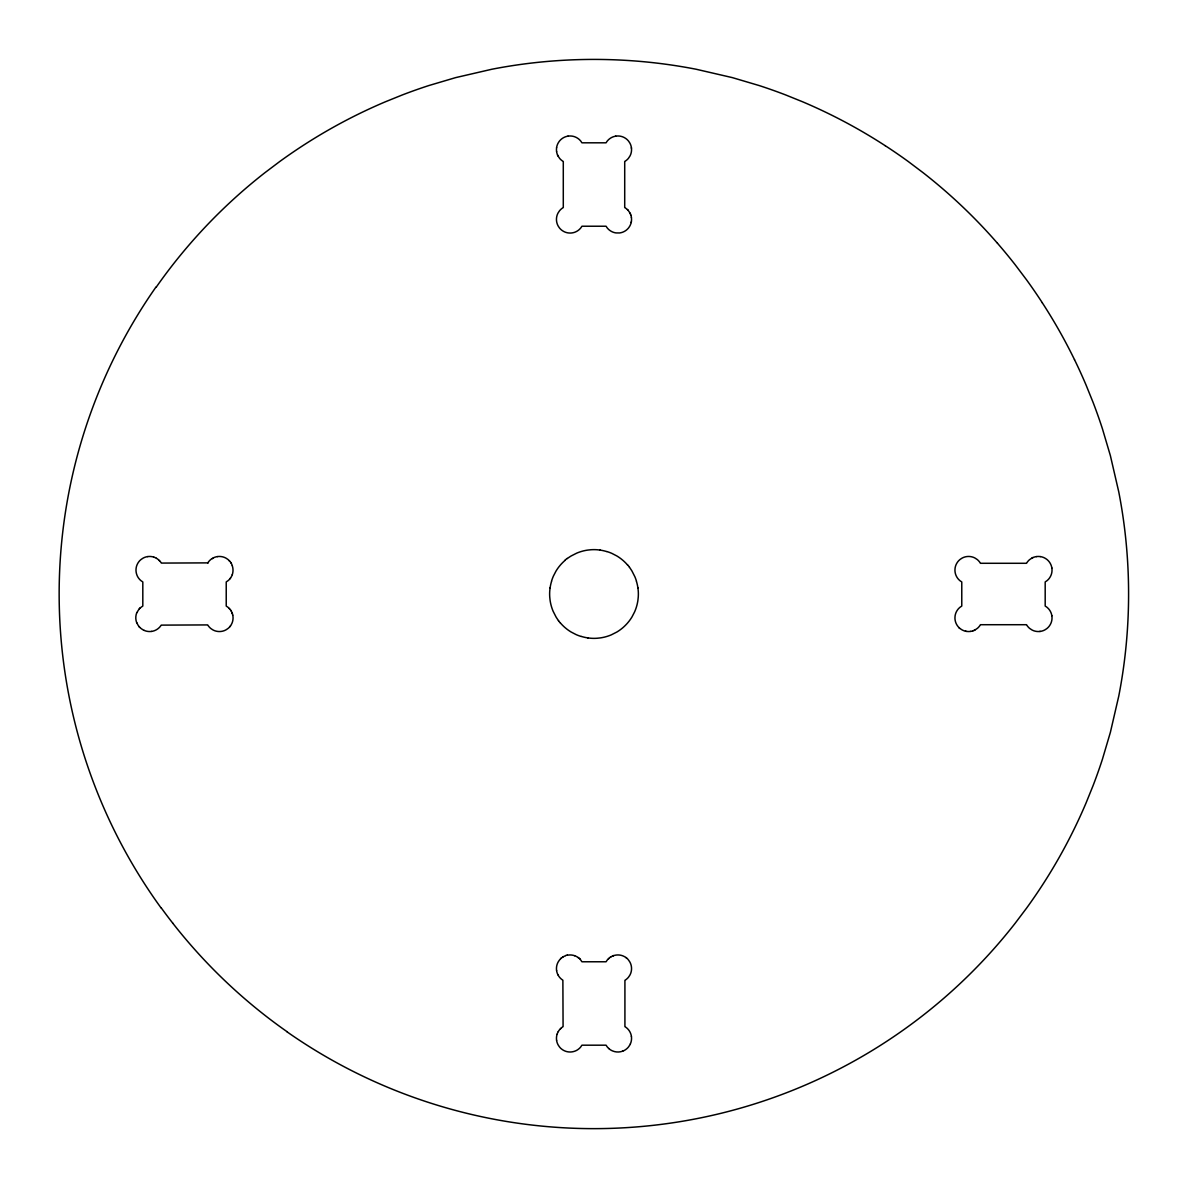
<?xml version="1.0" encoding="UTF-8"?>
<svg xmlns="http://www.w3.org/2000/svg" width="1188" height="1188" viewBox="0 0 1188 1188"><rect width="100%" height="100%" fill="white"/><g stroke="black" fill="none" stroke-linecap="round" stroke-linejoin="round"><path stroke-width="1.5" d="M556.593 147.743L556.563 147.98A16.157 16.157 0 0 0 556.489 148.931L556.474 149.153A15.667 15.667 0 0 0 556.489 150.356L556.504 150.594A16.558 16.558 0 0 0 556.593 151.544M631.407 221.295L631.437 221.072A16.157 16.157 0 0 0 631.511 220.122L631.526 219.884A15.667 15.667 0 0 0 631.511 218.681L631.496 218.444A16.558 16.558 0 0 0 631.407 217.508M550.074 587.822L549.747 590.911A43.808 43.808 0 0 0 549.747 597.089L550.074 600.178A43.867 43.867 0 0 0 551.574 606.964A40.659 40.659 0 0 0 552.316 609.177A43.748 43.748 0 0 0 553.163 611.33L555.969 616.854A45.783 45.783 0 0 0 558.108 620.077L558.568 620.7M558.301 1031.54L559.503 1029.773A14.538 14.538 0 0 1 560.127 1029.046A15.414 15.414 0 0 1 560.469 1028.704M207.826 562.874L161.33 563.082A14.568 14.568 0 0 0 160.811 562.28A13.35 13.35 0 0 0 160.098 561.345L159.935 561.167M208.227 562.28L208.36 562.087A13.365 13.365 0 0 1 209.103 561.152L209.251 560.974A13.543 13.543 0 0 1 209.92 560.291A15.711 15.711 0 0 1 210.261 559.964A16.558 16.558 0 0 1 210.811 559.503L211.182 559.206A14.211 14.211 0 0 1 211.761 558.791L212.37 558.419M230.442 578.14L230.576 577.947A13.157 13.157 0 0 0 230.977 577.353L231.096 577.145A13.959 13.959 0 0 0 231.764 575.883A16.053 16.053 0 0 0 231.972 575.452A13.469 13.469 0 0 0 232.15 575.007A14.39 14.39 0 0 0 232.313 574.561M230.442 625.913L230.576 625.72A13.157 13.157 0 0 0 230.977 625.126L231.096 624.918A13.959 13.959 0 0 0 231.764 623.655A16.053 16.053 0 0 0 231.972 623.225A13.469 13.469 0 0 0 232.15 622.779A14.39 14.39 0 0 0 232.313 622.334A13.796 13.796 0 0 0 232.759 620.73A13.736 13.736 0 0 0 232.744 615.057M139.501 608.746L139.338 608.939A12.741 12.741 0 0 0 138.461 610.053A13.157 13.157 0 0 0 138.06 610.647L137.942 610.855A13.959 13.959 0 0 0 137.273 612.117A16.053 16.053 0 0 0 137.08 612.548M229.7 579.061L229.551 579.254A13.543 13.543 0 0 1 228.883 579.937A14.108 14.108 0 0 1 228.363 580.412A16.617 16.617 0 0 1 227.992 580.724L226.225 581.927L226.225 606.073L227.992 607.276A14.702 14.702 0 0 1 228.705 607.9A14.048 14.048 0 0 1 229.225 608.404M229.7 626.833L229.551 627.026A13.543 13.543 0 0 1 228.883 627.71A14.108 14.108 0 0 1 228.363 628.185A16.617 16.617 0 0 1 227.992 628.497L226.225 629.699A11.405 11.405 0 0 1 225.601 630.041A11.613 11.613 0 0 1 224.948 630.353A11.687 11.687 0 0 1 224.294 630.635A11.88 11.88 0 0 1 223.611 630.873A12.073 12.073 0 0 1 222.468 631.184A12.266 12.266 0 0 1 221.532 631.363L221.057 631.437A12.4 12.4 0 0 1 220.359 631.496L220.122 631.511A15.578 15.578 0 0 1 218.919 631.526L218.444 631.496A12.444 12.444 0 0 1 217.731 631.437L217.27 631.363A12.311 12.311 0 0 1 216.335 631.184A12.147 12.147 0 0 1 215.177 630.873A11.969 11.969 0 0 1 214.508 630.635A11.791 11.791 0 0 1 213.855 630.353A11.598 11.598 0 0 1 213.201 630.041A11.538 11.538 0 0 1 212.578 629.699L210.811 628.497A16.558 16.558 0 0 1 210.261 628.036A15.711 15.711 0 0 1 209.756 627.531A13.603 13.603 0 0 1 209.103 626.848L208.94 626.655A13.35 13.35 0 0 1 208.212 625.72A14.568 14.568 0 0 1 207.692 624.918L161.212 625.126A13.766 13.766 0 0 1 160.826 625.72L160.677 625.913A13.365 13.365 0 0 1 159.935 626.848L159.786 627.026A13.543 13.543 0 0 1 159.118 627.71A14.018 14.018 0 0 1 158.598 628.185A16.201 16.201 0 0 1 158.227 628.497L157.856 628.794A14.211 14.211 0 0 1 157.276 629.209L156.668 629.581A13.796 13.796 0 0 1 155.836 630.056A11.598 11.598 0 0 1 155.183 630.353A14.642 14.642 0 0 1 154.529 630.635A11.969 11.969 0 0 1 153.861 630.873A12.147 12.147 0 0 1 152.703 631.184A14.969 14.969 0 0 1 151.767 631.377L151.544 631.407M561.167 958.3L561.345 958.137A13.35 13.35 0 0 1 562.28 957.424M608.939 958.3L609.117 958.137A13.35 13.35 0 0 1 610.053 957.424M561.167 1028.065L561.345 1027.902A13.35 13.35 0 0 1 562.28 1027.175A14.598 14.598 0 0 1 563.082 1026.655L562.874 980.174A13.766 13.766 0 0 1 562.28 979.773L562.087 979.64A13.365 13.365 0 0 1 561.152 978.897L560.974 978.749A13.543 13.543 0 0 1 560.291 978.08A15.711 15.711 0 0 1 559.964 977.739A16.558 16.558 0 0 1 559.503 977.189L559.206 976.818A14.211 14.211 0 0 1 558.791 976.239L558.419 975.63A13.766 13.766 0 0 1 557.959 974.813M567.3 558.568L567.923 558.108A45.783 45.783 0 0 1 571.146 555.969L576.67 553.163A43.748 43.748 0 0 1 578.823 552.316A40.659 40.659 0 0 1 581.036 551.574A43.867 43.867 0 0 1 587.822 550.074L590.911 549.747A43.808 43.808 0 0 1 597.089 549.747L600.178 550.074M1031.748 558.182L1029.595 559.652A14.419 14.419 0 0 0 1029.224 559.964A13.781 13.781 0 0 0 1028.719 560.454A14.702 14.702 0 0 0 1028.214 560.974L1028.065 561.167A11.628 11.628 0 0 0 1027.457 561.894L1027.323 562.087A16.558 16.558 0 0 0 1027.041 562.488A12.964 12.964 0 0 0 1026.536 563.29L980.427 563.29A12.964 12.964 0 0 0 980.041 562.681A16.558 16.558 0 0 0 979.64 562.087L979.506 561.894A16.959 16.959 0 0 0 978.749 560.988L978.585 560.81A14.687 14.687 0 0 0 978.244 560.454A13.514 13.514 0 0 0 977.724 559.964A22.32 22.32 0 0 0 977.189 559.503L975.006 558.063A14.405 14.405 0 0 0 974.145 557.647A14.612 14.612 0 0 0 973.492 557.365A14.731 14.731 0 0 0 972.824 557.127A13.276 13.276 0 0 0 972.363 556.994A16.216 16.216 0 0 0 971.665 556.816A11.969 11.969 0 0 0 970.73 556.637L970.269 556.563A12.281 12.281 0 0 0 969.557 556.504L969.081 556.474A15.399 15.399 0 0 0 967.878 556.489L967.641 556.504A12.563 12.563 0 0 0 966.928 556.563L966.468 556.637A12.311 12.311 0 0 0 965.532 556.816A12.444 12.444 0 0 0 964.611 557.068L964.151 557.202A14.018 14.018 0 0 0 963.052 557.647L962.399 557.959A11.167 11.167 0 0 0 961.775 558.301L960.201 559.355A14.642 14.642 0 0 0 959.83 559.652A14.702 14.702 0 0 0 958.954 560.469A17.642 17.642 0 0 0 958.612 560.81A14.345 14.345 0 0 0 958.137 561.345A17.731 17.731 0 0 0 957.84 561.716A18.236 18.236 0 0 0 957.29 562.488L956.785 563.29A11.167 11.167 0 0 0 956.444 563.914A14.078 14.078 0 0 0 956.132 564.567L955.85 565.221A22.988 22.988 0 0 0 955.612 565.889L955.553 566.127A14.909 14.909 0 0 0 955.3 567.047L955.256 567.27A15.325 15.325 0 0 0 955.078 568.22L954.959 569.869A18.518 18.518 0 0 0 954.959 570.596L955.048 571.77A17.256 17.256 0 0 0 955.122 572.245A18.8 18.8 0 0 0 955.3 573.18L955.36 573.418A12.103 12.103 0 0 0 955.553 574.101L955.612 574.339A22.988 22.988 0 0 0 955.85 575.007A20.835 20.835 0 0 0 956.132 575.66A15.578 15.578 0 0 0 956.444 576.314A11.167 11.167 0 0 0 956.667 576.729A23.612 23.612 0 0 0 957.023 577.353L957.424 577.947A11.969 11.969 0 0 0 957.691 578.333A17.731 17.731 0 0 0 958.137 578.883L958.3 579.061A15.786 15.786 0 0 0 958.954 579.759A17.642 17.642 0 0 0 959.295 580.1A13.796 13.796 0 0 0 959.83 580.576A14.612 14.612 0 0 0 960.379 581.021L961.775 581.927L961.775 606.073L960.201 607.127A14.642 14.642 0 0 0 959.83 607.424A14.702 14.702 0 0 0 958.954 608.241A17.642 17.642 0 0 0 958.612 608.583A14.345 14.345 0 0 0 958.137 609.117A17.731 17.731 0 0 0 957.84 609.489A18.236 18.236 0 0 0 957.29 610.261L956.785 611.063A11.167 11.167 0 0 0 956.444 611.686A14.078 14.078 0 0 0 956.132 612.34L955.85 612.993A22.988 22.988 0 0 0 955.612 613.676L955.553 613.899A14.909 14.909 0 0 0 955.3 614.82L955.256 615.042A15.325 15.325 0 0 0 955.078 615.993L954.959 617.641A18.518 18.518 0 0 0 954.959 618.369L955.048 619.542A17.256 17.256 0 0 0 955.122 620.017A18.8 18.8 0 0 0 955.3 620.953L955.36 621.19A12.103 12.103 0 0 0 955.553 621.873L955.612 622.111A22.988 22.988 0 0 0 955.85 622.779A20.835 20.835 0 0 0 956.132 623.433A15.578 15.578 0 0 0 956.444 624.086A11.167 11.167 0 0 0 956.667 624.502A23.612 23.612 0 0 0 957.023 625.126L957.424 625.72A11.969 11.969 0 0 0 957.691 626.106A17.731 17.731 0 0 0 958.137 626.655L958.3 626.833A15.786 15.786 0 0 0 958.954 627.531A17.642 17.642 0 0 0 959.295 627.873M975.214 629.818L977.368 628.348A14.419 14.419 0 0 0 977.724 628.036A13.781 13.781 0 0 0 978.244 627.546A14.702 14.702 0 0 0 978.749 627.026L978.897 626.833A11.628 11.628 0 0 0 979.506 626.106L979.64 625.913A16.558 16.558 0 0 0 979.922 625.512A12.964 12.964 0 0 0 980.427 624.71L1026.536 624.71A12.964 12.964 0 0 0 1026.907 625.319A16.558 16.558 0 0 0 1027.323 625.913L1027.457 626.106A16.959 16.959 0 0 0 1028.214 627.012L1028.377 627.19A14.687 14.687 0 0 0 1028.719 627.546A13.514 13.514 0 0 0 1029.224 628.036A22.32 22.32 0 0 0 1029.773 628.497L1031.956 629.937A14.405 14.405 0 0 0 1032.818 630.353A14.612 14.612 0 0 0 1033.471 630.635A14.731 14.731 0 0 0 1034.139 630.873A13.276 13.276 0 0 0 1034.6 631.006A16.216 16.216 0 0 0 1035.297 631.184A11.969 11.969 0 0 0 1036.233 631.363L1036.693 631.437A12.281 12.281 0 0 0 1037.406 631.496L1037.881 631.526A15.399 15.399 0 0 0 1039.069 631.511L1039.322 631.496M972.824 630.873L971.903 631.125A15.37 15.37 0 0 1 970.73 631.377L970.492 631.407M147.743 556.593L147.505 556.637A12.266 12.266 0 0 0 146.57 556.816A12.073 12.073 0 0 0 145.426 557.127A11.969 11.969 0 0 0 144.743 557.365A14.419 14.419 0 0 0 144.09 557.647A11.717 11.717 0 0 0 143.436 557.959A11.405 11.405 0 0 0 142.812 558.301L141.045 559.503A16.201 16.201 0 0 0 140.689 559.815A14.108 14.108 0 0 0 140.154 560.291A13.707 13.707 0 0 0 139.471 560.929L139.338 561.167A12.741 12.741 0 0 0 138.461 562.28A13.157 13.157 0 0 0 138.06 562.874L137.942 563.082A13.959 13.959 0 0 0 137.273 564.345A16.053 16.053 0 0 0 137.08 564.775A13.603 13.603 0 0 0 136.278 567.315A13.707 13.707 0 0 0 136.902 575.007A14.419 14.419 0 0 0 137.273 575.883L137.363 576.091A14.39 14.39 0 0 0 137.942 577.145A14.716 14.716 0 0 0 138.461 577.947A13.291 13.291 0 0 0 139.189 578.883L139.338 579.061A13.603 13.603 0 0 0 139.813 579.596A14.048 14.048 0 0 0 140.333 580.1A14.419 14.419 0 0 0 141.045 580.724L142.812 581.927L142.812 606.073L141.045 607.276A16.201 16.201 0 0 0 140.689 607.588A14.108 14.108 0 0 0 140.154 608.063M217.508 556.593L217.27 556.637A14.969 14.969 0 0 0 216.335 556.816A12.147 12.147 0 0 0 215.177 557.127A11.969 11.969 0 0 0 214.508 557.365A11.791 11.791 0 0 0 213.855 557.647A11.598 11.598 0 0 0 213.201 557.959M1036.456 556.593L1036.233 556.637A15.37 15.37 0 0 0 1035.06 556.875L1034.139 557.127A12.222 12.222 0 0 0 1033.471 557.365A12.311 12.311 0 0 0 1032.818 557.647M1040.02 631.437L1040.495 631.363A12.311 12.311 0 0 0 1041.43 631.184A12.444 12.444 0 0 0 1042.351 630.932L1042.812 630.798A14.018 14.018 0 0 0 1043.91 630.353L1044.564 630.041A11.167 11.167 0 0 0 1045.188 629.699L1046.762 628.645A14.642 14.642 0 0 0 1047.133 628.348A14.702 14.702 0 0 0 1048.009 627.531A17.642 17.642 0 0 0 1048.351 627.19A14.345 14.345 0 0 0 1048.826 626.655A17.731 17.731 0 0 0 1049.123 626.284A18.236 18.236 0 0 0 1049.672 625.512L1050.177 624.71A11.167 11.167 0 0 0 1050.519 624.086A14.078 14.078 0 0 0 1050.831 623.433L1051.113 622.779A22.988 22.988 0 0 0 1051.35 622.111L1051.41 621.873A14.909 14.909 0 0 0 1051.662 620.953L1051.707 620.73A15.325 15.325 0 0 0 1051.885 619.78L1051.915 619.542A24.948 24.948 0 0 0 1051.974 618.844L1052.004 618.131A18.518 18.518 0 0 0 1052.004 617.404L1051.974 616.928A24.948 24.948 0 0 0 1051.915 616.23A17.256 17.256 0 0 0 1051.84 615.755M1040.257 556.593L1040.02 556.563A16.157 16.157 0 0 0 1039.069 556.489L1038.847 556.474A15.667 15.667 0 0 0 1037.644 556.489L1037.406 556.504A16.558 16.558 0 0 0 1036.456 556.593M966.705 631.407L966.928 631.437A16.157 16.157 0 0 0 967.878 631.511L968.116 631.526A15.667 15.667 0 0 0 969.319 631.511L969.557 631.496A16.558 16.558 0 0 0 970.492 631.407M587.822 637.926L590.911 638.253A43.808 43.808 0 0 0 597.089 638.253L600.178 637.926A43.867 43.867 0 0 0 606.964 636.426A40.659 40.659 0 0 0 609.177 635.684A43.748 43.748 0 0 0 611.33 634.838L616.854 632.031A45.783 45.783 0 0 0 620.077 629.892L620.7 629.432A44.461 44.461 0 0 0 623.106 627.487A46.629 46.629 0 0 0 625.363 625.363A46.629 46.629 0 0 0 627.487 623.106L627.977 622.512A43.852 43.852 0 0 0 629.432 620.7L629.892 620.077A45.783 45.783 0 0 0 632.031 616.854L634.526 612.043A43.733 43.733 0 0 0 635.417 609.889L635.684 609.177A40.659 40.659 0 0 0 636.426 606.964A43.867 43.867 0 0 0 637.926 600.178L638.253 597.089A43.808 43.808 0 0 0 638.253 590.911L637.926 587.822M156.46 558.301L158.227 559.503A14.538 14.538 0 0 1 158.954 560.127A15.414 15.414 0 0 1 159.296 560.469M625.913 957.558L625.72 957.424A13.157 13.157 0 0 0 625.126 957.023L624.918 956.904A13.959 13.959 0 0 0 623.655 956.236A16.053 16.053 0 0 0 623.225 956.028A13.469 13.469 0 0 0 622.779 955.85A14.39 14.39 0 0 0 622.334 955.687A13.796 13.796 0 0 0 620.73 955.241A13.736 13.736 0 0 0 615.057 955.256A13.692 13.692 0 0 0 613.439 955.701M578.14 957.558L577.947 957.424A13.157 13.157 0 0 0 577.353 957.023L577.145 956.904A13.959 13.959 0 0 0 575.883 956.236A16.053 16.053 0 0 0 575.452 956.028A13.469 13.469 0 0 0 575.007 955.85A14.39 14.39 0 0 0 574.561 955.687M626.833 958.3L627.026 958.449A13.692 13.692 0 0 1 627.769 959.102A14.108 14.108 0 0 1 628.185 959.637A16.617 16.617 0 0 1 628.497 960.008L629.699 961.775A11.405 11.405 0 0 1 630.041 962.399A11.613 11.613 0 0 1 630.353 963.052A11.687 11.687 0 0 1 630.635 963.706A11.88 11.88 0 0 1 630.873 964.389A12.073 12.073 0 0 1 631.184 965.532A12.266 12.266 0 0 1 631.363 966.468L631.437 966.943A12.4 12.4 0 0 1 631.496 967.641L631.511 967.878A15.578 15.578 0 0 1 631.526 969.081L631.496 969.557A12.444 12.444 0 0 1 631.437 970.269L631.363 970.73A12.311 12.311 0 0 1 631.184 971.665A12.147 12.147 0 0 1 630.873 972.824A11.969 11.969 0 0 1 630.635 973.492A11.791 11.791 0 0 1 630.353 974.145A11.598 11.598 0 0 1 630.041 974.799A11.538 11.538 0 0 1 629.699 975.422L628.497 977.189A16.558 16.558 0 0 1 628.036 977.739A15.711 15.711 0 0 1 627.531 978.244A13.603 13.603 0 0 1 626.848 978.897L626.655 979.061A13.35 13.35 0 0 1 625.72 979.788A14.568 14.568 0 0 1 624.918 980.308L624.918 1026.67A12.682 12.682 0 0 1 625.72 1027.189L625.913 1027.323A13.365 13.365 0 0 1 626.848 1028.065L627.026 1028.214A13.543 13.543 0 0 1 627.71 1028.882A14.018 14.018 0 0 1 628.185 1029.402A16.201 16.201 0 0 1 628.497 1029.773L628.794 1030.145A14.211 14.211 0 0 1 629.209 1030.724L629.581 1031.332A13.796 13.796 0 0 1 630.056 1032.164A11.598 11.598 0 0 1 630.353 1032.818A14.642 14.642 0 0 1 630.635 1033.471A11.969 11.969 0 0 1 630.873 1034.139A12.147 12.147 0 0 1 631.184 1035.297A14.969 14.969 0 0 1 631.377 1036.233L631.407 1036.456M608.746 1048.499L608.939 1048.662A12.741 12.741 0 0 0 610.053 1049.539A13.157 13.157 0 0 0 610.647 1049.94L610.855 1050.058A13.959 13.959 0 0 0 612.117 1050.727A16.053 16.053 0 0 0 612.548 1050.92A13.603 13.603 0 0 0 622.809 1051.098M229.7 561.167L229.863 561.345A13.35 13.35 0 0 1 230.576 562.28M229.7 608.939L229.863 609.117A13.35 13.35 0 0 1 230.576 610.053M139.338 626.833L139.174 626.655A13.291 13.291 0 0 1 138.461 625.72A14.716 14.716 0 0 1 137.927 624.918A14.39 14.39 0 0 1 137.363 623.878L137.273 623.655A14.419 14.419 0 0 1 136.887 622.779M629.432 567.3L629.892 567.923A45.783 45.783 0 0 1 632.031 571.146L634.838 576.67A43.748 43.748 0 0 1 635.684 578.823A40.659 40.659 0 0 1 636.426 581.036M629.818 212.786L628.348 210.632A14.419 14.419 0 0 0 628.036 210.276M558.182 156.252L559.652 158.405A14.419 14.419 0 0 0 559.964 158.776A13.781 13.781 0 0 0 560.454 159.281A14.702 14.702 0 0 0 560.974 159.786L561.167 159.935A11.628 11.628 0 0 0 561.894 160.543L562.087 160.677A16.558 16.558 0 0 0 562.488 160.959A12.964 12.964 0 0 0 563.29 161.464L563.29 207.573A12.964 12.964 0 0 0 562.681 207.959A16.558 16.558 0 0 0 562.087 208.36L561.894 208.494A16.959 16.959 0 0 0 560.988 209.251L560.81 209.415A14.687 14.687 0 0 0 560.454 209.756A13.514 13.514 0 0 0 559.964 210.276A22.32 22.32 0 0 0 559.503 210.811L558.063 212.994A14.405 14.405 0 0 0 557.647 213.855A14.612 14.612 0 0 0 557.365 214.508A14.731 14.731 0 0 0 557.127 215.177A13.276 13.276 0 0 0 556.994 215.637A16.216 16.216 0 0 0 556.816 216.335A11.969 11.969 0 0 0 556.637 217.27L556.563 217.731A12.281 12.281 0 0 0 556.504 218.444L556.474 218.919A15.399 15.399 0 0 0 556.489 220.122L556.504 220.359A12.563 12.563 0 0 0 556.563 221.072L556.637 221.532A12.311 12.311 0 0 0 556.816 222.468A12.444 12.444 0 0 0 557.068 223.389L557.202 223.849A14.018 14.018 0 0 0 557.647 224.948L557.959 225.601A11.167 11.167 0 0 0 558.301 226.225L559.355 227.799A14.642 14.642 0 0 0 559.652 228.17A14.702 14.702 0 0 0 560.469 229.046A17.642 17.642 0 0 0 560.81 229.388A14.345 14.345 0 0 0 561.345 229.863A17.731 17.731 0 0 0 561.716 230.16A18.236 18.236 0 0 0 562.488 230.71L563.29 231.214A11.167 11.167 0 0 0 563.914 231.556A14.078 14.078 0 0 0 564.567 231.868L565.221 232.15A22.988 22.988 0 0 0 565.889 232.388L566.127 232.447A14.909 14.909 0 0 0 567.047 232.7L567.27 232.744A15.325 15.325 0 0 0 568.22 232.922L569.869 233.041A18.518 18.518 0 0 0 570.596 233.041L571.77 232.952A17.256 17.256 0 0 0 572.245 232.878A18.8 18.8 0 0 0 573.18 232.7L573.418 232.64A12.103 12.103 0 0 0 574.101 232.447L574.339 232.388A22.988 22.988 0 0 0 575.007 232.15A20.835 20.835 0 0 0 575.66 231.868A15.578 15.578 0 0 0 576.314 231.556A11.167 11.167 0 0 0 576.729 231.333A23.612 23.612 0 0 0 577.353 230.977L577.947 230.576A11.969 11.969 0 0 0 578.333 230.309A17.731 17.731 0 0 0 578.883 229.863L579.061 229.7A15.786 15.786 0 0 0 579.759 229.046A17.642 17.642 0 0 0 580.1 228.705A13.796 13.796 0 0 0 580.576 228.17A14.612 14.612 0 0 0 581.021 227.621L581.927 226.225L606.073 226.225L607.127 227.799A14.642 14.642 0 0 0 607.424 228.17A14.702 14.702 0 0 0 608.241 229.046A17.642 17.642 0 0 0 608.583 229.388A14.345 14.345 0 0 0 609.117 229.863A17.731 17.731 0 0 0 609.489 230.16A18.236 18.236 0 0 0 610.261 230.71L611.063 231.214A11.167 11.167 0 0 0 611.686 231.556A14.078 14.078 0 0 0 612.34 231.868L612.993 232.15A22.988 22.988 0 0 0 613.676 232.388L613.899 232.447A14.909 14.909 0 0 0 614.82 232.7L615.042 232.744A15.325 15.325 0 0 0 615.993 232.922L619.542 232.952A17.256 17.256 0 0 0 620.017 232.878A18.8 18.8 0 0 0 620.953 232.7L621.19 232.64A12.103 12.103 0 0 0 621.873 232.447L622.111 232.388A22.988 22.988 0 0 0 622.779 232.15A20.835 20.835 0 0 0 623.433 231.868A15.578 15.578 0 0 0 624.086 231.556A11.167 11.167 0 0 0 624.502 231.333A23.612 23.612 0 0 0 625.126 230.977L625.72 230.576A11.969 11.969 0 0 0 626.106 230.309A17.731 17.731 0 0 0 626.655 229.863L626.833 229.7A15.786 15.786 0 0 0 627.531 229.046A17.642 17.642 0 0 0 627.873 228.705A13.796 13.796 0 0 0 628.348 228.17A14.612 14.612 0 0 0 628.794 227.621L629.699 226.225A11.167 11.167 0 0 0 630.041 225.601L630.16 225.378A16.29 16.29 0 0 0 630.353 224.948A14.018 14.018 0 0 0 630.783 223.849L630.873 223.611A11.821 11.821 0 0 0 631.184 222.468M630.873 215.177L631.125 216.097A15.37 15.37 0 0 1 631.377 217.27L631.407 217.508M556.593 151.544L556.637 151.767A15.37 15.37 0 0 0 556.875 152.94L557.127 153.861A12.222 12.222 0 0 0 557.365 154.529A12.311 12.311 0 0 0 557.647 155.183M556.593 970.492L556.637 970.73A14.969 14.969 0 0 0 556.816 971.665A12.147 12.147 0 0 0 557.127 972.824A11.969 11.969 0 0 0 557.365 973.492A11.791 11.791 0 0 0 557.647 974.145A11.598 11.598 0 0 0 557.959 974.799M556.593 1040.257L556.637 1040.495A12.266 12.266 0 0 0 556.816 1041.43A12.073 12.073 0 0 0 557.127 1042.574A11.969 11.969 0 0 0 557.365 1043.257A14.419 14.419 0 0 0 557.647 1043.91A11.717 11.717 0 0 0 557.959 1044.564A11.405 11.405 0 0 0 558.301 1045.188L559.503 1046.955A16.201 16.201 0 0 0 559.815 1047.311A14.108 14.108 0 0 0 560.291 1047.846A13.707 13.707 0 0 0 560.929 1048.529L561.167 1048.662A12.741 12.741 0 0 0 562.28 1049.539A13.157 13.157 0 0 0 562.874 1049.94L563.082 1050.058A13.959 13.959 0 0 0 564.345 1050.727A16.053 16.053 0 0 0 564.775 1050.92A13.603 13.603 0 0 0 567.315 1051.722A13.707 13.707 0 0 0 575.007 1051.098A14.419 14.419 0 0 0 575.883 1050.727L576.091 1050.638A14.39 14.39 0 0 0 577.145 1050.058A14.716 14.716 0 0 0 577.947 1049.539A13.291 13.291 0 0 0 578.883 1048.811L579.061 1048.662A13.603 13.603 0 0 0 579.596 1048.187A14.048 14.048 0 0 0 580.1 1047.668A14.419 14.419 0 0 0 580.724 1046.955L581.927 1045.188L606.073 1045.188L607.276 1046.955A16.201 16.201 0 0 0 607.588 1047.311A14.108 14.108 0 0 0 608.063 1047.846A13.603 13.603 0 0 0 608.82 1048.544M631.437 147.98L631.363 147.505A12.311 12.311 0 0 0 631.184 146.57A12.444 12.444 0 0 0 630.932 145.649L630.798 145.188A14.018 14.018 0 0 0 630.353 144.09L630.041 143.436A11.167 11.167 0 0 0 629.699 142.812L628.645 141.238A14.642 14.642 0 0 0 628.348 140.867A14.702 14.702 0 0 0 627.531 139.991A17.642 17.642 0 0 0 627.19 139.649A14.345 14.345 0 0 0 626.655 139.174A17.731 17.731 0 0 0 626.284 138.877A18.236 18.236 0 0 0 625.512 138.328L624.71 137.823A11.167 11.167 0 0 0 624.086 137.481A14.078 14.078 0 0 0 623.433 137.169L622.779 136.887A22.988 22.988 0 0 0 622.111 136.65L621.873 136.59A14.909 14.909 0 0 0 620.953 136.338L620.73 136.293A15.325 15.325 0 0 0 619.78 136.115L619.542 136.085A24.948 24.948 0 0 0 618.844 136.026L618.131 135.996A18.518 18.518 0 0 0 617.404 135.996L616.928 136.026A24.948 24.948 0 0 0 616.23 136.085A17.256 17.256 0 0 0 615.755 136.16M631.496 148.678L631.511 148.931A15.399 15.399 0 0 1 631.526 150.119L631.496 150.594A12.281 12.281 0 0 1 631.437 151.307L631.363 151.767A11.969 11.969 0 0 1 631.184 152.703A16.216 16.216 0 0 1 631.006 153.4A13.276 13.276 0 0 1 630.873 153.861A14.731 14.731 0 0 1 630.635 154.529A14.612 14.612 0 0 1 630.353 155.183A14.405 14.405 0 0 1 629.937 156.044L628.497 158.227A22.32 22.32 0 0 1 628.036 158.776A13.514 13.514 0 0 1 627.546 159.296A14.687 14.687 0 0 1 627.19 159.623L627.026 159.786A16.959 16.959 0 0 1 626.106 160.543L625.913 160.677A16.558 16.558 0 0 1 625.319 161.078A12.964 12.964 0 0 1 624.71 161.464L624.71 207.573A12.964 12.964 0 0 1 625.527 208.078A16.558 16.558 0 0 1 625.913 208.36L626.106 208.494A11.628 11.628 0 0 1 626.833 209.103L627.026 209.251A14.702 14.702 0 0 1 627.546 209.756M588.09 637.926A43.867 43.867 0 0 1 581.288 636.426M581.036 636.426A40.659 40.659 0 0 1 578.823 635.684L578.096 635.417A43.733 43.733 0 0 1 575.957 634.526L571.146 632.031A45.783 45.783 0 0 1 567.923 629.892L567.3 629.432A43.852 43.852 0 0 1 565.488 627.977L564.894 627.487A46.629 46.629 0 0 1 562.637 625.363A46.629 46.629 0 0 1 560.513 623.106M560.394 623.061A44.461 44.461 0 0 1 558.434 620.656M564.805 560.35A44.461 44.461 0 0 1 567.211 558.405M627.516 564.76A44.461 44.461 0 0 1 629.462 567.166M550.074 588.09A43.867 43.867 0 0 1 551.574 581.288M551.574 581.036A40.659 40.659 0 0 1 552.316 578.823L552.583 578.096A43.733 43.733 0 0 1 553.474 575.957L555.969 571.146A45.783 45.783 0 0 1 558.108 567.923L558.568 567.3A43.852 43.852 0 0 1 560.023 565.488L560.513 564.894A46.629 46.629 0 0 1 562.637 562.637A46.629 46.629 0 0 1 564.894 560.513M599.91 550.074A43.867 43.867 0 0 1 606.712 551.574M606.964 551.574A40.659 40.659 0 0 1 609.177 552.316L609.904 552.583A43.733 43.733 0 0 1 612.043 553.474L616.854 555.969A45.783 45.783 0 0 1 620.077 558.108L620.7 558.568A43.852 43.852 0 0 1 622.512 560.023L623.106 560.513A46.629 46.629 0 0 1 625.363 562.637A46.629 46.629 0 0 1 627.487 564.894M636.426 581.288A43.867 43.867 0 0 1 637.926 588.09M560.498 1028.808A13.603 13.603 0 0 1 561.196 1028.155M556.593 1040.257A16.38 16.38 0 0 1 556.489 1039.322L556.489 1039.084A15.607 15.607 0 0 1 556.474 1037.881L556.504 1037.406A12.444 12.444 0 0 1 556.563 1036.693L556.637 1036.233A12.311 12.311 0 0 1 557.113 1034.243M557.127 1034.139A11.969 11.969 0 0 1 557.618 1032.907A11.598 11.598 0 0 1 558.256 1031.615M560.617 958.627A13.766 13.766 0 0 1 561.152 958.137M565.696 955.508A13.766 13.766 0 0 1 567.3 955.048M579.388 958.256A13.766 13.766 0 0 1 580.086 958.924M556.593 970.492A16.38 16.38 0 0 1 556.489 969.557L556.489 969.319A15.578 15.578 0 0 1 556.474 968.116L556.504 967.641A12.4 12.4 0 0 1 556.563 966.943L556.637 966.468A12.266 12.266 0 0 1 556.816 965.532A12.073 12.073 0 0 1 557.127 964.389A11.88 11.88 0 0 1 557.365 963.706A11.687 11.687 0 0 1 557.647 963.052A11.613 11.613 0 0 1 557.959 962.399A11.405 11.405 0 0 1 558.301 961.775L559.503 960.008A14.702 14.702 0 0 1 560.127 959.295A14.048 14.048 0 0 1 560.632 958.775M562.459 957.246A14.702 14.702 0 0 1 563.261 956.726M563.082 956.904A14.39 14.39 0 0 1 564.122 956.325L564.345 956.221A14.419 14.419 0 0 1 565.221 955.85A14.033 14.033 0 0 1 565.666 955.687M567.27 955.256A13.736 13.736 0 0 1 574.576 955.687M578.096 957.528A13.469 13.469 0 0 1 579.031 958.27M579.937 959.117A14.108 14.108 0 0 1 580.412 959.637A16.617 16.617 0 0 1 580.724 960.008L581.927 961.775L606.073 961.775L607.276 960.008A14.702 14.702 0 0 1 607.9 959.295A14.048 14.048 0 0 1 608.404 958.775M610.231 957.246A14.702 14.702 0 0 1 611.033 956.726M613.157 955.731A14.048 14.048 0 0 1 613.617 955.568M608.449 958.879A13.603 13.603 0 0 1 608.969 958.389M610.855 956.904A14.39 14.39 0 0 1 611.909 956.325L612.117 956.221A14.419 14.419 0 0 1 612.993 955.85M625.868 957.528A13.469 13.469 0 0 1 626.804 958.27M631.407 1036.456A16.38 16.38 0 0 1 631.511 1037.406L631.511 1037.644A15.578 15.578 0 0 1 631.526 1038.832L631.496 1039.322A12.444 12.444 0 0 1 631.437 1040.02L631.363 1040.495A12.266 12.266 0 0 1 631.184 1041.43A12.073 12.073 0 0 1 630.873 1042.574A11.969 11.969 0 0 1 630.383 1043.821M630.353 1043.91A14.301 14.301 0 0 1 630.056 1044.564A11.405 11.405 0 0 1 629.699 1045.188L628.497 1046.955A14.419 14.419 0 0 1 627.873 1047.668A14.048 14.048 0 0 1 627.368 1048.187A13.603 13.603 0 0 1 626.848 1048.662L626.655 1048.826A13.291 13.291 0 0 1 625.72 1049.539A14.716 14.716 0 0 1 624.918 1050.073A14.39 14.39 0 0 1 623.878 1050.638L623.655 1050.727A14.419 14.419 0 0 1 622.779 1051.113M959.652 628.393A13.781 13.781 0 0 1 959.117 627.917M975.066 629.922A14.419 14.419 0 0 1 974.012 630.457M974.145 630.353A12.311 12.311 0 0 1 972.898 630.843M966.705 631.407A14.687 14.687 0 0 1 965.532 631.184M965.532 631.184A11.821 11.821 0 0 1 964.389 630.873L964.151 630.798A14.018 14.018 0 0 1 963.052 630.353A16.29 16.29 0 0 1 962.622 630.16L962.399 630.041A11.167 11.167 0 0 1 961.775 629.699L960.379 628.794A14.612 14.612 0 0 1 959.83 628.348M1031.897 558.078A14.419 14.419 0 0 1 1032.951 557.543M1040.257 556.593A14.687 14.687 0 0 1 1041.43 556.816A11.821 11.821 0 0 1 1042.574 557.127L1042.812 557.202A14.018 14.018 0 0 1 1043.91 557.647A16.29 16.29 0 0 1 1044.341 557.84L1044.564 557.959A11.167 11.167 0 0 1 1045.188 558.301L1046.583 559.206A14.612 14.612 0 0 1 1047.133 559.652A13.796 13.796 0 0 1 1047.668 560.127A17.642 17.642 0 0 1 1048.009 560.454A15.786 15.786 0 0 1 1048.662 561.152L1048.826 561.345A17.731 17.731 0 0 1 1049.256 561.894A11.969 11.969 0 0 1 1049.539 562.28L1049.94 562.874A23.612 23.612 0 0 1 1050.296 563.498A11.167 11.167 0 0 1 1050.519 563.914A15.578 15.578 0 0 1 1050.831 564.567A20.835 20.835 0 0 1 1051.113 565.221A22.988 22.988 0 0 1 1051.35 565.889L1051.41 566.127A12.103 12.103 0 0 1 1051.603 566.81L1051.662 567.047A18.8 18.8 0 0 1 1051.855 567.983M1051.84 567.983A17.256 17.256 0 0 1 1051.915 568.443A24.948 24.948 0 0 1 1051.974 569.156L1052.004 569.631A18.518 18.518 0 0 1 1052.004 570.359L1051.974 571.072A24.948 24.948 0 0 1 1051.915 571.77L1051.885 572.007A15.325 15.325 0 0 1 1051.722 572.958L1051.662 573.18A14.909 14.909 0 0 1 1051.425 574.101L1051.35 574.339A22.988 22.988 0 0 1 1051.113 575.007L1050.831 575.66A14.078 14.078 0 0 1 1050.519 576.314A11.167 11.167 0 0 1 1050.177 576.937L1049.672 577.739A18.236 18.236 0 0 1 1049.123 578.526A17.731 17.731 0 0 1 1048.826 578.883A14.345 14.345 0 0 1 1048.351 579.417A17.642 17.642 0 0 1 1048.009 579.759A14.702 14.702 0 0 1 1047.133 580.576A14.642 14.642 0 0 1 1046.762 580.873L1045.188 581.927L1045.188 606.073L1046.583 606.979A14.612 14.612 0 0 1 1047.133 607.424A13.796 13.796 0 0 1 1047.668 607.9A17.642 17.642 0 0 1 1048.009 608.241A15.786 15.786 0 0 1 1048.662 608.924L1048.826 609.117A17.731 17.731 0 0 1 1049.256 609.667A11.969 11.969 0 0 1 1049.539 610.053L1049.94 610.647A23.612 23.612 0 0 1 1050.296 611.271A11.167 11.167 0 0 1 1050.519 611.686A15.578 15.578 0 0 1 1050.831 612.34A20.835 20.835 0 0 1 1051.113 612.993A22.988 22.988 0 0 1 1051.35 613.676L1051.41 613.899A12.103 12.103 0 0 1 1051.603 614.582L1051.662 614.82A18.8 18.8 0 0 1 1051.855 615.755M1040.213 631.407A12.444 12.444 0 0 1 1039.5 631.467M558.078 156.103A14.419 14.419 0 0 1 557.543 155.049M556.593 147.743A14.687 14.687 0 0 1 556.816 146.57A11.821 11.821 0 0 1 557.127 145.426L557.202 145.188A14.018 14.018 0 0 1 557.647 144.09A16.29 16.29 0 0 1 557.84 143.659L557.959 143.436A11.167 11.167 0 0 1 558.301 142.812L559.206 141.417A14.612 14.612 0 0 1 559.652 140.867A13.796 13.796 0 0 1 560.127 140.333A17.642 17.642 0 0 1 560.454 139.991A15.786 15.786 0 0 1 561.152 139.338L561.345 139.174A17.731 17.731 0 0 1 561.894 138.744A11.969 11.969 0 0 1 562.28 138.461L562.874 138.06A23.612 23.612 0 0 1 563.498 137.704A11.167 11.167 0 0 1 563.914 137.481A15.578 15.578 0 0 1 564.567 137.169A20.835 20.835 0 0 1 565.221 136.887A22.988 22.988 0 0 1 565.889 136.65L566.127 136.59A12.103 12.103 0 0 1 566.81 136.397L567.047 136.338A18.8 18.8 0 0 1 567.983 136.145M567.983 136.16A17.256 17.256 0 0 1 568.443 136.085A24.948 24.948 0 0 1 569.156 136.026L569.631 135.996A18.518 18.518 0 0 1 570.359 135.996L571.072 136.026A24.948 24.948 0 0 1 571.77 136.085L572.007 136.115A15.325 15.325 0 0 1 572.958 136.278L573.18 136.338A14.909 14.909 0 0 1 574.101 136.575L574.339 136.65A22.988 22.988 0 0 1 575.007 136.887L575.66 137.169A14.078 14.078 0 0 1 576.314 137.481A11.167 11.167 0 0 1 576.937 137.823L577.739 138.328A18.236 18.236 0 0 1 578.526 138.877A17.731 17.731 0 0 1 578.883 139.174A14.345 14.345 0 0 1 579.417 139.649A17.642 17.642 0 0 1 579.759 139.991A14.702 14.702 0 0 1 580.576 140.867A14.642 14.642 0 0 1 580.873 141.238L581.927 142.812L606.073 142.812L606.979 141.417A14.612 14.612 0 0 1 607.424 140.867A13.796 13.796 0 0 1 607.9 140.333A17.642 17.642 0 0 1 608.241 139.991A15.786 15.786 0 0 1 608.924 139.338L609.117 139.174A17.731 17.731 0 0 1 609.667 138.744A11.969 11.969 0 0 1 610.053 138.461L610.647 138.06A23.612 23.612 0 0 1 611.271 137.704A11.167 11.167 0 0 1 611.686 137.481A15.578 15.578 0 0 1 612.34 137.169A20.835 20.835 0 0 1 612.993 136.887A22.988 22.988 0 0 1 613.676 136.65L613.899 136.59A12.103 12.103 0 0 1 614.582 136.397L614.82 136.338A18.8 18.8 0 0 1 615.755 136.145M631.407 147.787A12.444 12.444 0 0 1 631.467 148.5M627.487 209.563A13.796 13.796 0 0 1 627.977 210.083M629.922 212.934A14.419 14.419 0 0 1 630.457 213.989M630.353 213.855A12.311 12.311 0 0 1 630.843 215.102M631.407 221.295A14.687 14.687 0 0 1 631.184 222.468M229.121 608.449A13.603 13.603 0 0 1 229.611 608.969M139.664 627.383A13.766 13.766 0 0 1 139.174 626.848M136.709 622.75A13.766 13.766 0 0 1 136.858 612.459M139.293 608.612A13.766 13.766 0 0 1 139.976 607.914M151.544 631.407A16.38 16.38 0 0 1 150.594 631.511L150.356 631.511A15.578 15.578 0 0 1 149.168 631.526L148.678 631.496A12.444 12.444 0 0 1 147.98 631.437L147.505 631.363A12.266 12.266 0 0 1 146.57 631.184A12.073 12.073 0 0 1 145.426 630.873A11.969 11.969 0 0 1 144.179 630.383M144.09 630.353A14.301 14.301 0 0 1 143.436 630.056A11.405 11.405 0 0 1 142.812 629.699L141.045 628.497A14.419 14.419 0 0 1 140.333 627.873A14.048 14.048 0 0 1 139.813 627.368M159.192 560.498A13.603 13.603 0 0 1 159.845 561.196M147.743 556.593A16.38 16.38 0 0 1 148.678 556.489L148.916 556.489A15.607 15.607 0 0 1 150.119 556.474L150.594 556.504A12.444 12.444 0 0 1 151.307 556.563L151.767 556.637A12.311 12.311 0 0 1 153.757 557.113M153.861 557.127A11.969 11.969 0 0 1 155.093 557.618A11.598 11.598 0 0 1 156.385 558.256M207.989 563.008A13.543 13.543 0 0 1 208.375 562.414M212.444 558.612A13.543 13.543 0 0 1 213.261 558.167M229.195 560.781A13.543 13.543 0 0 1 229.67 561.3M232.254 565.77A13.543 13.543 0 0 1 232.7 567.359A13.736 13.736 0 0 1 232.313 574.576M217.508 556.593A16.38 16.38 0 0 1 218.444 556.489L218.681 556.489A15.578 15.578 0 0 1 219.884 556.474L220.359 556.504A12.4 12.4 0 0 1 221.057 556.563L221.532 556.637A12.266 12.266 0 0 1 222.468 556.816A12.073 12.073 0 0 1 223.611 557.127A11.88 11.88 0 0 1 224.294 557.365A11.687 11.687 0 0 1 224.948 557.647A11.613 11.613 0 0 1 225.601 557.959A11.405 11.405 0 0 1 226.225 558.301L227.992 559.503A14.702 14.702 0 0 1 228.705 560.127A14.048 14.048 0 0 1 229.225 560.632M230.754 562.459A14.702 14.702 0 0 1 231.274 563.261M231.096 563.082A14.39 14.39 0 0 1 231.675 564.122L231.779 564.345A14.419 14.419 0 0 1 232.15 565.221A14.033 14.033 0 0 1 232.313 565.666M230.472 578.096A13.469 13.469 0 0 1 229.73 579.031M230.754 610.231A14.702 14.702 0 0 1 231.274 611.033M232.269 613.157A14.048 14.048 0 0 1 232.432 613.617M231.096 610.855A14.39 14.39 0 0 1 231.675 611.909L231.779 612.117A14.419 14.419 0 0 1 232.15 612.993M232.254 613.543A13.543 13.543 0 0 1 232.7 615.132M230.472 625.868A13.469 13.469 0 0 1 229.73 626.804M287.14 1031.912A534.734 534.734 0 0 0 908.226 1026.491A530.487 530.487 0 0 0 923.135 1015.265A535.135 535.135 0 0 0 997.475 944.727A538.565 538.565 0 0 0 1015.265 923.135L1026.506 908.226A536.931 536.931 0 0 0 1042.351 885.164A534.437 534.437 0 0 0 1078.511 819.928A539.501 539.501 0 0 0 1086.099 802.88L1093.094 785.58A529.417 529.417 0 0 0 1102.434 759.206L1110.379 732.357L1118.784 696.005A532.254 532.254 0 0 0 1124.62 659.147C1129.907 615.933 1129.907 572.067 1124.62 528.853A532.254 532.254 0 0 0 1118.784 491.995L1110.379 455.643L1102.434 428.794A529.417 529.417 0 0 0 1093.094 402.42L1086.099 385.12A539.501 539.501 0 0 0 1074.501 359.652M161.301 908.256A534.734 534.734 0 0 1 155.88 287.169M1042.351 302.866A534.437 534.437 0 0 1 1074.501 359.667M1042.351 302.836A536.931 536.931 0 0 0 1026.506 279.774L1015.265 264.865A539.055 539.055 0 0 0 997.475 243.273M997.46 243.258A533.754 533.754 0 0 0 944.727 190.526A539.055 539.055 0 0 0 923.135 172.735L908.226 161.494A536.931 536.931 0 0 0 885.164 145.649M885.134 145.649A534.437 534.437 0 0 0 819.913 109.489A539.501 539.501 0 0 0 802.88 101.901L785.58 94.906A529.417 529.417 0 0 0 759.206 85.566L732.357 77.621L696.005 69.216A532.254 532.254 0 0 0 659.147 63.38C615.933 58.093 572.067 58.093 528.853 63.38A532.254 532.254 0 0 0 491.995 69.216L455.643 77.621L428.794 85.566A529.417 529.417 0 0 0 402.42 94.906L385.12 101.901A539.501 539.501 0 0 0 359.652 113.499A534.437 534.437 0 0 0 302.836 145.649A536.931 536.931 0 0 0 279.774 161.494L264.865 172.735A539.055 539.055 0 0 0 243.273 190.526A535.179 535.179 0 0 0 167.048 272.26A530.487 530.487 0 0 0 156.088 287.362M172.735 923.135A530.487 530.487 0 0 1 161.494 908.226M172.72 923.135A535.149 535.149 0 0 0 272.26 1020.952A530.487 530.487 0 0 0 287.362 1031.912"/></g></svg>
